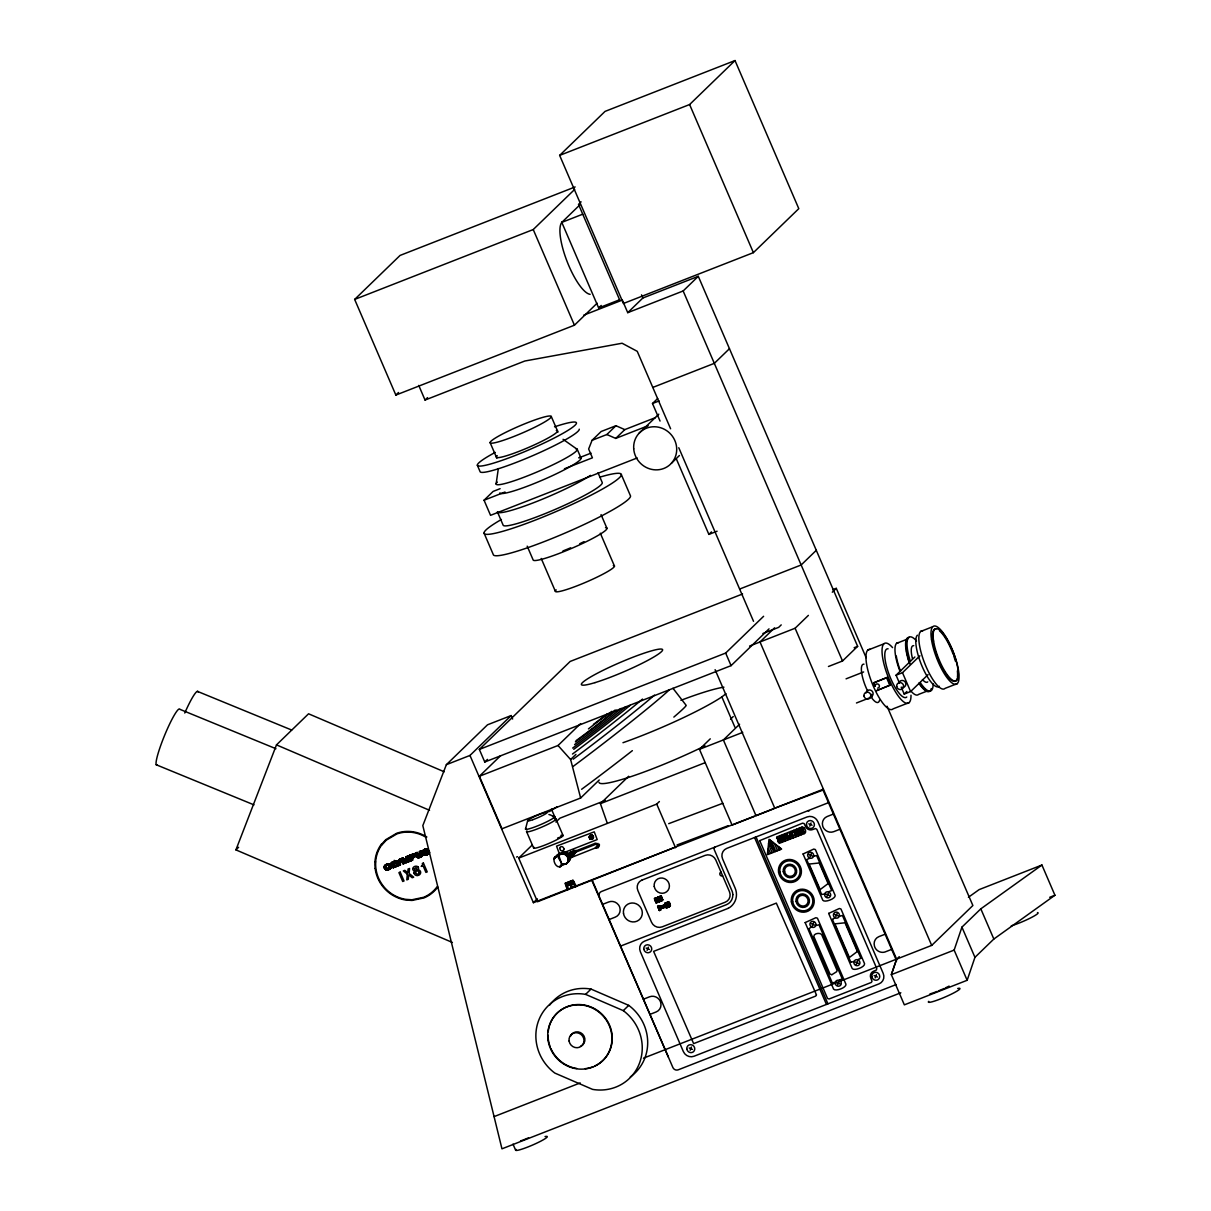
<?xml version="1.0" encoding="UTF-8"?>
<svg xmlns="http://www.w3.org/2000/svg" width="1211" height="1211" viewBox="0 0 1211 1211"><rect width="100%" height="100%" fill="white"/><g stroke="black" fill="none" stroke-linecap="round" stroke-linejoin="round"><path stroke-width="1.5" d="M405.715 858.766L405.715 856.919L407.804 856.101L409.984 861.172L408.289 861.823L407.093 859.22L407.078 862.293L406.003 862.716L403.687 860.567L404.807 863.186L403.127 863.852L400.917 858.796C404.641 855.511 406.094 865.653 406.593 856.586M658.633 896.836L656.922 901.211L657.467 902.467L656.226 902.937L654.318 898.532L655.575 898.078L656.105 899.319L657.346 898.834L657.361 897.351L661.115 896.17L662.811 900.03L659.314 901.741L661.221 896.261M568.337 860.082L567.353 856.525L564.553 854.194L561.934 853.952L557.438 855.693L559.058 856.313L562.237 865.275L566.809 863.428L570.154 857.978L595.388 847.957L599.339 844.476M570.154 858.145L569.14 861.112L565.552 864.215M773.647 850.682L773.905 849.834L772.89 852.529M779.945 838.527L780.051 839.359A1.756 1.68 45.9 0 0 780.444 839.95L780.701 840.116A1.605 1.529 45.9 0 0 781.11 840.283L783.169 838.92L785.333 833.607M419.536 857.585L420.656 855.329L419.142 851.666L421.156 850.879L422.73 854.724A1.801 1.711 45.9 0 1 422.215 856.207L417.613 857.555L415.191 853.21L417.205 852.438L419.793 856.283L419.309 857.63M591.831 839.314C590.347 839.753 588.289 837.497 589.651 835.832C595.903 831.155 590.241 845.883 592.83 835.666M593.526 837.376L593.027 838.663M776.554 837.997L777.356 836.725L802.106 827.052C804.664 826.719 806.95 831.821 804.831 833.38L779.839 843.128L778.295 842.281L776.962 836.983M391.531 866.773L389.094 863.806L384.659 865.547A2.74 2.619 45.9 0 0 384.099 867.121L386.551 869.952L390.986 868.211A2.755 2.619 45.9 0 0 391.531 866.773L390.911 868.302M558.074 855.617C556.091 856.616 566.082 866.213 559.331 866.819C555.334 867.364 551.928 858.72 555.334 856.904M788.104 832.517L784.652 841.267M398.313 860.627L400.447 858.977L400.478 864.881L398.495 865.653C387.883 854.3 399.887 865.941 398.676 859.674M767.804 850.546L769.046 839.253L781.625 849.093L767.35 854.694L767.804 850.546L771.513 841.176M387.414 865.169A1.559 1.499 45.9 0 0 386.778 865.411L386.233 866.38A2.361 2.255 45.9 0 0 386.264 866.834L385.234 869.392M675.783 846.989L537.517 901.756L518.702 858.099L531.992 845.233M496.116 484.022L498.326 468.566M815.911 925.234L815.957 924.871A3.118 2.967 45.9 0 0 811.718 921.541A3.118 2.967 45.9 0 0 811.143 926.748L811.839 927.172A3.118 2.967 45.9 0 0 815.775 925.628L818.969 924.78L842.281 978.897L839.48 979.987L840.071 980.834A3.118 2.967 45.9 0 1 839.723 985.936A3.118 2.967 45.9 0 1 835.227 983.241A3.118 2.967 45.9 0 1 839.374 980.426L839.768 980.622M839.39 915.97L839.45 915.607A3.118 2.967 45.9 0 0 835.196 912.292A3.118 2.967 45.9 0 0 834.621 917.499L835.318 917.908A3.118 2.967 45.9 0 0 839.253 916.379L842.447 915.501L860.915 958.37L858.115 959.46L858.705 960.308A3.118 2.967 45.9 0 1 858.357 965.409A3.118 2.967 45.9 0 1 853.861 962.73A3.118 2.967 45.9 0 1 857.993 959.899L858.387 960.096M420.626 855.541L421.852 852.514M525.498 829.111L527.648 820.74M772.134 847.791L770.529 842.947L771.816 843.446L773.133 849.199L771.907 847.367L772.467 845.369M854.073 961.443L851.015 962.245M666.807 907.675L670.394 905.677C668.744 893.582 663.325 919.331 668.805 902.134M798.549 835.832L799.184 833.94A2.089 1.983 45.9 0 1 798.579 834.349A2.165 2.059 45.9 0 1 797.928 834.455A1.953 1.862 45.9 0 1 796.883 834.137A2.013 1.922 45.9 0 1 796.46 833.804A2.589 2.467 45.9 0 1 796.005 833.107A2.044 1.938 45.9 0 1 795.839 832.351M774.616 627.813L760.008 641.966L896.609 959.127L891.341 974.658L904.345 1004.858L967.15 980.289L974.946 957.341L993.837 939.04L1054.932 895.247L1041.929 865.032L979.124 889.616L968.406 897.29M967.15 980.289L954.147 950.09L961.928 927.142L980.819 908.84L1041.929 865.032M388.262 869.831L390.426 864.382M899.289 956.675L896.64 959.248L891.341 974.658L954.147 950.09M386.93 865.32L387.429 863.912M386.476 865.714L387.172 863.973M419.884 857.494L420.489 855.844M779.233 843.083L782.548 834.697M389.125 866.168A2.392 2.286 45.9 0 0 388.776 865.638L389.427 863.882M411.74 854.572L410.06 858.811M386.218 869.876L386.733 867.939L385.946 869.786M424.213 853.891L424.35 855.117L424.91 853.619M781.867 842.356L782.578 840.479A2.089 1.983 45.9 0 1 781.731 840.903A2.044 1.938 45.9 0 1 781.08 840.888A2.134 2.028 45.9 0 1 780.232 840.525A1.907 1.816 45.9 0 1 779.884 840.207A2.694 2.573 45.9 0 1 779.49 839.571A1.953 1.862 45.9 0 1 779.324 838.905A1.983 1.877 45.9 0 1 780.126 837.164A1.832 1.741 45.9 0 1 780.732 836.922A1.953 1.862 45.9 0 1 781.67 837.013M425.924 850.273L426.196 848.881L425.697 850.213L428.27 849.638L427.604 849.032L427.195 850.061M427.528 849.925L427.816 849.153M387.187 865.214L387.702 863.852M593.435 836.665L592.209 839.208L592.981 835.832L591.331 839.344L592.724 835.56M410.514 859.871L411.195 856.056L413.087 854.043M412.663 856.661L411.044 860.749L408.743 855.738L412.89 854.118M414.495 857.206C417.22 854.996 412.981 852.272 412.512 855.541M387.656 869.937C389.397 868.257 385.9 867.682 386.476 869.937M418.824 857.691L419.188 856.268M425.258 849.078C419.384 852.483 423.971 853.604 426.196 848.881M425.394 850.243L425.894 848.926M773.012 842.356L768.258 854.33M385.461 869.559L386.354 867.227M388.973 865.91L389.76 863.988M799.23 828.173L795.763 836.922M452.399 942.461L235.918 849.88L276.486 744.886L308.563 713.794L444.24 771.785M388.776 865.638L388.913 863.806M387.036 869.967L387.581 868.575M512.631 719.016L511.148 715.565L487.518 724.799L446.359 764.686L422.821 825.614L501.959 1148.83L900.833 992.778M589.651 838.39L591.392 835.03L589.939 838.708M590.317 838.996L591.952 835.136M590.847 839.238L592.361 835.318L591.013 839.299M770.574 853.422L774.495 843.522M404.262 861.006L404.762 859.689M421.67 856.646L422.609 854.255M423.729 852.938L427.422 850.924L426.817 852.468M423.759 854.875C424.244 851.59 424.819 857.161 428.164 854.194A11.504 10.96 45.9 0 0 428.543 853.967L429.451 851.696M426.196 854.996L426.65 853.604M658.663 908.628L658.829 905.631L657.588 906.116L659.495 910.551L660.706 909.991M401.295 859.674L401.764 858.463M425.545 855.117L426.166 853.725M427.771 854.406C430.844 849.093 427.044 851.061 427.301 853.21M773.587 850.637L775.994 844.673M389.14 866.183L390.063 864.139M389.654 869.301L391.229 865.35M396.254 866.531L396.875 864.957M404.05 860.809L404.565 859.492M407.532 860.098L408.47 857.676M408.122 861.505L409.076 859.083M409.318 861.43L409.681 860.491M413.435 857.63L414.737 854.285M415.494 853.922L415.873 852.953M416.1 855.329L417.22 852.468M425.228 852.771L426.181 851.121L425.061 852.801M426.499 850.334L427.544 849.002M425.576 852.68L427.12 850.97M772.527 848.548L773.072 847.185M388.549 865.426L389.185 863.837M395.558 862.444L396.254 860.658M394.196 867.348L394.816 865.759M394.877 867.076L395.497 865.502M395.558 866.804L396.179 865.229M395.906 866.667L396.527 865.093M397.147 863.549L397.813 861.869M397.375 863.715L398.025 862.05M396.587 866.395L397.208 864.821M398.661 865.593L399.872 862.52M401.901 861.082L403.081 858.069M401.749 860.718L402.809 858.069M402.052 861.43L403.308 858.266M402.96 863.534L403.914 861.127M403.475 863.715L404.217 861.823M404.459 861.218L404.974 859.901M403.823 863.579L404.368 862.171M406.23 862.641L407.063 860.506M407.229 859.386L408.168 856.979M407.819 860.794L408.773 858.387M408.985 861.551L409.53 860.143M411.498 855.935L412.088 854.436M413.087 857.766L414.525 854.149M416.221 852.816L414.132 857.358L412.088 858.145L412.906 860.022L410.923 860.794M415.797 854.618L416.554 852.68M416.251 855.677L417.371 852.832M416.554 856.374L417.674 853.528M416.887 856.994L417.977 854.239M417.084 857.221L418.128 854.588M417.311 857.388L418.279 854.936M417.613 857.555L418.431 855.299M419.672 852.892L420.338 851.197M417.795 857.63L418.582 855.647M419.823 853.255L420.686 851.061M419.975 853.604L421.034 850.939M420.278 854.3L421.398 851.454M420.429 854.648L421.549 851.802M423.456 852.877L424.925 849.183M425.076 850.349L425.621 848.987M589.363 837.815L590.332 835.257M591.573 835.045L590.226 838.935M654.757 899.531L655.302 898.153M655.121 900.394L655.817 898.638M655.484 901.241L656.271 899.243M655.741 901.817L656.831 899.031M661.221 900.999L662.235 898.441M660.812 908.553L661.842 905.934M661.373 908.341L662.402 905.722M647.113 950.363L648.385 947.138M668.169 907.16L669.547 903.678M668.729 906.933L669.789 904.239M669.002 906.827L669.91 904.526M669.562 906.615L670.152 905.086M770.151 844.082L771.18 842.886L770.514 844.763L771.104 842.856M690.149 1050.27L691.42 1047.046M771.498 846.61L772.209 844.612M772.436 845.263L771.725 847.034L772.361 845.051M771.952 847.458L772.603 845.793L772.315 848.124L772.754 846.217M772.618 848.714L773.148 847.397M777.523 850.712L778.976 847.019M787.422 840.192L790.889 831.427M804.104 833.668L805.194 830.867M875.144 977.898L876.416 974.673M384.099 867.121L384.78 865.411M384.159 867.712L385.28 864.942M384.614 868.756L386.415 864.245M384.81 868.998L386.748 864.109M388.035 863.821L387.505 865.138L388.337 865.29M386.763 869.967L387.338 868.484M389.276 866.531L390.199 864.215M388.58 869.755L390.638 864.563M389.276 869.498L391.062 865.063M391.622 864.291L392.485 862.096M391.774 864.639L392.833 861.96M392.379 866.047L393.545 863.11M392.985 867.454L394.15 864.518M393.121 867.757L390.941 862.701L393.015 861.884L394.71 865.804L397.344 864.775L397.829 865.91L393.121 867.757L394.302 864.866M395.331 862.277L395.921 860.749M394.529 867.212L395.164 865.623M397.147 861.354L396.466 863.08L396.708 861.006M395.225 866.94L395.846 865.365M396.92 863.382L397.586 861.702M398.192 861.642L399.024 859.538M397.602 863.867L399.373 859.401M397.965 864.427L400.054 859.144M398.101 864.76L400.402 859.008M398.419 865.471L400.084 861.248M399.342 865.32L399.978 863.715M401.446 860.022L402.113 858.327M401.598 860.37L402.461 858.19M402.203 861.778L403.505 858.478M402.355 862.126L403.717 858.69M402.657 862.837L404.141 859.083M402.809 863.186L404.353 859.295M404.156 863.443L404.519 862.535M404.883 861.627L405.397 860.31M405.307 862.035L407.623 856.177M405.503 862.247L407.865 856.268M405.715 862.459L408.016 856.631M407.365 859.734L408.319 857.327M406.563 862.504L407.078 861.218M409 856.344L409.333 855.511M407.668 860.446L408.622 858.024M409.303 857.055L410.029 855.238M407.971 861.142L408.924 858.735M409.454 857.403L410.362 855.102M409.606 857.751L410.711 854.966M408.289 861.823L409.227 859.432M408.637 861.687L409.379 859.78M409.908 858.463L411.407 854.694M410.362 859.507L411.468 856.707M412.179 855.662L412.784 854.164M411.725 860.476L412.376 858.826M412.073 860.34L412.527 859.174M412.754 857.888L414.283 854.043M413.784 857.494L414.979 854.497M415.948 854.966L416.902 852.544M416.402 856.026L417.523 853.18M419.521 852.544L420.005 851.333M420.126 853.952L421.246 851.106M420.611 855.102L421.7 852.15M420.217 857.388L422.003 852.862M420.55 857.267L422.155 853.21M420.913 857.1L422.306 853.558M422.775 852.393L423.865 849.668M421.277 856.904L422.457 853.922M424.304 852.922L424.955 851.303L423.986 852.953M424.622 852.877L425.561 851.212M426.847 850.198L427.347 848.926M425.212 855.163L426.015 853.725M427.089 854.709L428.588 850.939M428.164 854.194L429.027 851.182M655.499 417.598L624.8 429.617L615.945 425.727L601.156 431.51L592.073 440.304L588.637 449.009L592.421 457.819L564.462 468.763M567.414 890.055L565.083 883.334L573.106 880.185L576.421 886.528M589.242 837.195L589.742 835.711M589.288 837.603L590.196 835.333M589.802 838.572L590.938 835.06M590.786 839.223L592.209 835.242M592.86 835.696L591.634 839.329L593.163 836.059M654.636 899.258L655.03 898.259M655.605 901.529L656.559 899.137M657.119 898.305L657.528 897.275M657.24 898.592L657.8 897.169M656.105 902.664L658.088 897.063M657.195 901.105L658.92 896.73M657.467 900.999L659.193 896.624M657.74 900.893L659.465 896.518M658.224 900.863L659.753 896.412M658.345 901.151L660.298 896.185M659.193 901.786L660.828 896.079M658.814 901.726L661.024 896.14M659.541 901.665L661.494 896.73M659.828 901.544L661.615 897.018M658.057 907.206L658.375 905.813M660.101 901.438L661.751 897.306M660.661 901.226L661.872 897.593M658.3 907.766L658.996 906.025M660.934 901.12L662.114 898.153M661.494 900.893L662.356 898.713M662.054 900.681L662.599 899.289M662.326 900.575L662.72 899.576M659.162 909.764L660.464 906.479M659.284 910.036L660.737 906.373M659.405 910.324L661.009 906.267M660.525 908.659L661.569 906.04M660.116 910.309L660.464 909.431M661.085 908.447L662.129 905.828M661.645 908.235L662.674 905.601M661.917 908.129L662.962 905.495M662.19 908.008L663.234 905.389M662.478 907.902L663.507 905.283M663.855 907.357L665.596 902.997M664.415 907.145L666.141 902.77M664.688 907.039L665.868 902.876M664.975 906.933L666.701 902.558M665.535 906.706L666.989 902.452M665.899 906.948L667.821 902.119M668.351 901.968L666.171 907.463L668.472 901.968M667.064 907.584L669.062 902.543M667.337 907.478L669.183 902.816M667.609 907.372L669.305 903.103M667.897 907.266L669.426 903.391M668.442 907.039L669.668 903.966M669.274 906.721L670.031 904.814M669.834 906.509L670.273 905.374M770.605 844.93L771.316 842.932M771.437 843.007L770.741 845.172M772.27 848.048L772.86 846.55M772.663 848.805L773.178 847.503L772.709 848.881M773.057 849.183L773.254 847.715L773.133 849.199L773.511 848.472M777.734 840.949L779.778 835.787M775.207 851.621L777.477 845.853M790.208 839.102L793.674 830.352M792.978 838.012L796.444 829.263M801.319 834.742L803.983 828.036M812.309 926.006L813.58 922.782M827.037 896.412L828.309 893.188M835.787 916.742L837.058 913.533M856.268 964.289L857.539 961.08M384.281 868.136L385.658 864.669M384.432 868.469L386.052 864.427M385.704 869.68L386.703 867.893M388.913 869.634L390.85 864.79M391.471 863.943L391.804 862.368M390.018 869.074L391.365 865.653M391.925 864.987L393.091 862.05M392.076 865.35L393.242 862.399M392.228 865.698L393.393 862.762M392.531 866.395L393.696 863.458M392.682 866.743L393.847 863.806M392.833 867.106L393.999 864.154M395.089 862.126L395.588 860.885M393.847 867.47L394.604 865.562M395.785 862.595L396.481 860.839M396.224 862.913L396.92 861.188M397.813 864.064L399.706 859.265M396.936 866.274L397.435 865.002M398.252 865.123L400.311 859.961M399.009 865.456L399.827 863.367M402.506 862.474L403.944 858.887M403.127 863.852L404.065 861.475M405.715 859.492L406.245 856.722M404.671 861.415L405.201 860.113M405.715 860.234L407.274 856.313M405.927 862.656L407.063 859.795M409.151 856.707L409.681 855.375M409.757 858.099L411.059 854.83M410.211 859.159L411.331 856.359M411.831 855.799L412.436 854.3M410.665 860.219L411.982 856.934M410.817 860.567L412.315 856.798M411.377 860.612L412.224 858.478M412.406 858.024L412.906 855.466M418.067 857.691L418.749 855.965M425.939 852.589L426.499 851.061M426.756 854.83L428.482 850.909M654.879 899.818L655.575 898.078M655.363 900.954L656.059 899.213M655.847 902.089L657.119 898.91M658.633 901.605L660.585 896.095M658.784 908.916L659.632 906.797M659.026 909.476L659.904 906.691M659.556 910.521L661.297 906.146M659.828 910.415L660.343 909.143M662.75 907.796L663.795 905.177M663.022 907.69L664.339 904.95M663.583 907.478L664.627 904.844M664.794 904.405L665.323 903.103M666.671 907.69L668.76 902.104M768.546 843.719L770.014 840.01M770.968 845.596L771.77 843.356M770.998 845.687L771.922 843.764M771.195 846.02L771.997 843.991M772.285 844.824L771.679 846.943L772.33 844.945M771.816 847.2L772.497 845.475M779.823 849.804L780.474 848.184M809.781 826.144L811.067 822.92M810.008 856.888L811.294 853.679M837.634 984.8L838.905 981.591M387.338 869.967L387.868 868.635M394.862 861.96L395.24 861.021M393.499 867.606L394.453 865.214M396.693 863.231L397.359 861.536M416.69 856.707L417.825 853.891M422.594 852.12L423.472 849.91M422.987 852.62L424.244 849.456M422.094 856.313L422.73 854.724M426.166 850.455L426.817 848.85M428.951 853.664L429.587 852.211A1.695 1.605 45.9 0 1 429.178 853.437M655 900.106L655.696 898.365M655.242 900.666L655.938 898.925M656.771 902.74L657.164 901.756M658.178 907.478L658.875 905.737M658.421 908.053L659.117 906.297M658.542 908.341L659.238 906.6M659.374 906.903L664.945 904.723L665.021 903.224L668.109 902.013M771.044 845.762L771.891 843.658M771.907 847.367L772.573 845.687M399.691 865.199L400.13 864.079M418.355 857.706L418.976 856.162M418.93 857.676L419.49 856.313M656.483 902.861L657.043 901.484M387.929 869.907L388.489 868.529M413.329 855.799L414.026 853.982M427.332 852.62L428.028 850.879M388.065 865.184L388.625 863.791M397.284 866.137L397.586 865.365M426.181 852.544L426.802 851.015M426.408 854.936L427.029 853.422A2.119 2.028 45.9 0 1 426.348 853.694L425.757 855.087M590.468 839.087L592.058 835.166M656.226 902.937L656.922 901.211L658.466 901.423M390.426 868.756L391.501 866.137M423.199 852.756L424.607 849.305M385.022 869.226L386.248 866.228M427.422 854.572L428.861 851.076M415.464 855.511L414.995 856.858A1.726 1.635 45.9 0 0 415.464 855.511L415.328 855.027M424.047 855.027L424.561 853.755M425.243 853.483L424.455 855.133M405.079 861.838L405.624 860.521M413.087 855.541L413.753 853.952M593.511 836.968L592.527 839.072M802 827.083L799.684 832.623A2.483 2.361 45.9 0 0 799.532 831.775A2.589 2.467 45.9 0 0 799.078 831.064A2.694 2.573 45.9 0 0 798.443 830.579L798.306 830.564A2.089 1.983 45.9 0 0 797.746 830.428M387.762 865.123L388.337 863.791M770.09 843.795L770.423 843.007M569.564 860.461L565.688 864.154M599.445 845.263C595.524 853.573 599.929 839.889 593.647 843.946L568.413 853.816C565.613 849.728 556.031 854.118 557.242 856.222M563.282 850.364L563.372 850.273A2.013 1.922 45.9 0 1 561.889 850.909A2.089 1.983 45.9 0 1 560.678 850.334M381.541 844.324L385.825 839.647L396.633 833.289A35.331 33.636 45.9 0 1 426.832 836.998M382.086 844.748L386.279 840.162L396.875 833.925A34.65 33 45.9 0 1 426.317 837.452M559.225 853.937L554.078 858.781M597.129 303.204L574.438 325.199L395.861 395.074L354.656 299.42L400.069 255.43L575.149 186.933M559.649 155.386L605.046 111.397L735.016 60.55L798.791 208.655L753.393 252.645L623.423 303.492L559.649 155.386L689.604 104.54L735.016 60.55M354.656 299.42L533.234 229.545L574.635 189.446M581.098 201.843L578.51 204.356L619.699 300.01M619.593 299.768L598.658 307.957L561.798 222.385L579.963 204.78M395.861 395.074L398.525 392.485M418.749 385.416L425.046 400.054L427.574 397.617M598.658 307.957L601.246 305.444M583.641 315.208L622.318 300.071L627.737 312.665L642.874 297.997L698.293 276.32L857.645 646.341L842.508 660.994L828.445 666.504M627.737 312.665L683.155 290.973L698.293 276.32M637.198 457.955L490.546 515.326L484.052 500.219L493.134 491.424L500.113 488.684M592.073 440.304L606.862 434.522L615.945 425.727M606.862 434.522L615.718 438.412L624.8 429.617M660.056 421.065L652.502 403.52L657.694 398.495M638.908 433.417L658.784 414.177M729.461 348.692L714.323 363.345L652.805 387.429M235.918 849.88L238.597 847.276M671.469 463.207L679.416 455.518M446.359 764.686L469.974 755.437L511.148 715.565M769.03 628.872L731.081 665.641L484.763 762.007L479.344 749.427L570.169 661.448L742.585 593.98M676.283 458.742L708.874 534.414L711.478 531.901M484.763 762.007L487.488 759.388M599.233 779.99L580.644 798.004L501.99 828.778L479.374 776.266L500.627 755.679M479.374 776.266L558.029 745.492L580.599 723.618M580.644 798.004L570.623 759.539L575.936 754.392M816.29 550.324L801.167 564.977L739.633 589.061M479.344 749.427L725.661 653.062L763.611 616.293M555.894 822.072L559.876 818.212L605.303 800.441M781.216 624.891L778.688 627.343L762.885 633.52M607.211 822.98L600.414 803.65L628.66 776.266M554.275 857.948L557.635 854.648M554.063 858.417L558.665 854.103M554.154 859.008L556.56 856.344L555.213 856.994M556.697 856.313L559.391 853.816L556.545 846.126L594.253 831.851L597.205 839.571L565.174 852.135M558.528 855.738L557.923 856.328L558.786 855.92M561.208 854.149L563.312 852.302M561.632 854.012L563.751 852.181M562.237 853.891L564.205 852.12M749.594 646.053L795.112 628.237L808.388 615.37M832.29 592.209L836.286 588.349L866.137 657.679M562.54 853.876L564.508 852.105M563.009 853.861L564.977 852.12M563.372 853.891L565.295 852.15M563.63 853.937L565.598 852.211M563.932 853.997L565.9 852.287M564.25 854.088L566.067 852.332M564.402 854.133L566.37 852.438M564.704 854.255L566.672 852.559M564.992 854.391L566.809 852.635M565.143 854.466L567.111 852.786M565.431 854.633L567.792 853.255M566.112 855.117L567.929 853.361M566.37 855.344L568.186 853.588M566.491 855.466L568.307 853.71M566.733 855.708L570.835 851.469M566.839 855.844L570.775 852.029M566.945 855.98L570.881 852.166M567.157 856.253L570.986 852.302M567.263 856.389L571.198 852.574M567.444 856.677L573.908 850.167M567.535 856.828L574.09 850.47L567.687 857.131M567.838 857.433L574.317 850.924M567.898 857.6L574.453 851.242M568.02 857.918C579.524 843.885 578.328 852.832 568.337 859.749M568.08 858.084L575.952 850.455L568.201 858.569M559.482 866.804L563.221 864.048M559.694 866.758L562.419 864.124M568.231 858.735L576.073 850.955M560.087 866.667L563.13 864.109M568.292 859.083L576.133 851.288M560.648 866.486L563.932 863.625M568.322 859.416L576.179 851.621M568.307 860.4L570.139 858.478M568.231 860.885L570.093 858.811M568.11 861.354L570.018 859.28M567.883 861.944L569.881 859.749M566.46 863.715L569.14 861.112M469.974 755.437L533.4 902.695L537.381 898.834M599.021 844.445L595.388 847.957L596.584 847.851M595.661 848.003L599.43 844.476M596.115 847.972L599.006 845.505M754.317 816.411L732.095 825.1L699.458 749.306L710.267 738.831M730.536 719.183L733.245 716.564M659.389 801.531L656.725 804.089L675.541 847.761M739.588 724.239L723.376 739.951L756.027 815.745L773.617 808.857M874.766 686.092L873.918 682.641L887.118 677.464L890.373 685.017L876.719 690.618L890.373 685.017M873.464 683.065L887.118 677.464M899.031 682.05L896.079 675.193L914.865 656.983M896.079 675.193L902.483 672.68L919.936 655.772M585.579 994.367L623.287 1010.64A45.337 43.172 45.9 0 1 639.332 1063.561A45.337 43.172 45.9 0 1 592.588 1089.385L554.835 1073.082A45.337 43.172 45.9 0 1 538.789 1020.131A45.337 43.172 45.9 0 1 585.579 994.367L591.029 989.084L628.736 1005.372A45.337 43.172 45.9 0 1 630.295 1076.942M901.241 687.197L904.208 694.07L906.888 691.466M904.208 694.07L910.611 691.557L928.065 674.648M623.287 1010.64L628.736 1005.372M643.48 1058.157L931.698 945.397L972.872 905.51L887.027 706.21M780.338 837.785L781.398 837.543M622.969 742.706A79.184 8.961 -23.3 0 0 721.862 696.915L725.995 693.736M831.942 974.658L836.68 971.691L837.073 970.389L821.633 934.514C819.862 932.303 813.504 933.439 813.822 936.527L829.959 973.977L831.745 974.749M715.262 846.989L715.08 847.064A2.089 1.983 45.9 0 0 714.233 849.607L731.928 890.706A11.035 10.505 45.9 0 1 732.837 894.702M665.021 903.224L664.672 904.087M561.798 222.385L582.733 214.18M425.046 400.054L524.832 361.014L622.091 343.243L637.243 351.326L670.606 428.785M652.502 403.52L659.072 400.947M615.718 438.412L648.127 425.727M578.782 457.909L591.013 453.126M484.052 500.219L505.017 492.014M708.874 534.414L717.094 531.205M832.774 589.727L836.286 588.349M854.133 647.718L857.645 646.341M867.818 650.125L883.879 643.843M920.632 631.476L932.758 626.723M896.579 643.344L907.629 639.014M846.065 678.841L863.64 671.954M411.634 857.07L413.042 856.51M699.458 749.306L742.721 732.367M856.465 702.985L872.283 696.794M600.414 803.65L705.286 762.612M928.05 690.709L918.574 694.418A27.989 7.947 68.6 0 1 911.005 691.148M557.56 838.103L562.631 836.211M957.265 683.61L945.125 688.348A31.168 8.84 68.6 0 1 924.493 662.765A31.168 8.84 68.6 0 1 922.812 630.734M909.158 702.577L893.097 708.859A32.182 9.128 68.6 0 1 871.799 682.444A32.182 9.128 68.6 0 1 870.073 649.353M516.537 857.055L517.581 856.646M518.702 858.099L657.24 803.892M576.194 851.969L598.067 843.416M565.825 885.044L573.847 881.896M566.173 885.846L574.196 882.698M567.293 885.998L573.499 883.561M533.4 902.695L823.389 789.178M828.475 802.681L601.413 891.523A4.148 3.951 45.9 0 0 599.339 896.776M602.609 904.36L608.8 901.938A8.31 7.917 45.9 0 1 618.412 904.784A8.356 7.962 45.9 0 1 619.85 907.629A8.31 7.917 45.9 0 1 615.324 917.105L609.148 919.543M833.38 814.08L827.204 816.502A8.31 7.902 45.9 0 0 822.693 825.978A8.356 7.962 45.9 0 0 824.131 828.824A8.31 7.902 45.9 0 0 833.728 831.669L839.919 829.247M620.577 946.094L726.388 904.693A11.05 10.521 45.9 0 0 732.822 894.747M832.547 919.376L834.939 917.711M643.45 999.196L649.641 996.774A8.31 7.917 45.9 0 1 659.253 999.62A8.356 7.947 45.9 0 1 660.691 1002.481A8.31 7.917 45.9 0 1 656.165 1011.942L649.989 1014.379M885.12 934.211L878.929 936.618A8.265 7.872 45.9 0 0 874.478 946.154A8.341 7.947 45.9 0 0 875.856 948.94A8.265 7.872 45.9 0 0 878.187 951.059A8.341 7.947 45.9 0 0 882.456 952.346A8.265 7.872 45.9 0 0 885.468 951.801L891.659 949.379M1049.71 897.29L1054.932 895.247M494.073 1116.618L580.205 1082.922M896.291 984.513L678.205 1069.828A4.148 3.951 45.9 0 1 672.862 1067.481L592.27 880.336M668.714 823.662L722.816 803.271M677.025 844.975L728.311 825.645M562.116 864.412L561.314 864.487M781.549 837.573L782.578 837.603A2.089 1.983 45.9 0 0 781.7 836.983M197.423 691.36L291.684 730.036M275.957 748.731L179.939 709.343A30.336 3.86 -67.7 0 0 164.348 735.985A30.336 3.86 -67.7 0 0 157.203 765.034M156.234 764.762L253.977 804.861M276.486 744.886L429.542 810.295M809.009 854.572L812.293 855.995M836.634 982.484L839.904 983.907M808.781 823.813L812.066 825.251M826.023 894.081L829.308 895.519M834.788 914.411L838.057 915.849M811.309 923.675L814.579 925.113M855.269 961.973L858.538 963.396M874.13 975.566L877.415 977.005M646.114 948.031L649.399 949.469M668.396 1057.112L591.891 880.488M689.15 1047.939L692.42 1049.377M808.07 810.674L808.963 811.067M829.157 892.235L828.778 892.023A3.118 2.967 45.9 0 0 824.63 894.853A3.118 2.967 45.9 0 0 829.126 897.548A3.118 2.967 45.9 0 0 829.459 892.446L828.899 891.629L831.7 890.539L816.668 855.632L813.61 856.116M809.16 857.872L809.553 858.069A3.118 2.967 45.9 0 0 813.686 855.238A3.118 2.967 45.9 0 0 809.19 852.559A3.118 2.967 45.9 0 0 808.857 857.66L809.417 858.463L806.632 859.553L821.663 894.46L824.706 893.975M797.11 833.592L799.003 833.047A1.877 1.786 45.9 0 0 799.109 832.532A1.877 1.786 45.9 0 0 798.972 831.987M563.07 439.305L577.269 449.387L581.068 458.197M784.516 835.408L787.498 838.678L784.713 838.451L784.213 839.965L783.926 835.635M558.029 745.492L570.623 759.539M672.968 688.287L686.198 705.407A87.086 3.118 -37.7 0 1 673.846 717.094M689.604 104.54L753.393 252.645M902.483 672.68L910.611 691.557M886.664 677.903L889.918 685.456M980.819 908.84L993.837 939.04M873.918 682.641L875.22 685.653M961.928 927.142L974.946 957.341M683.155 290.973L842.508 660.994M795.112 628.237L931.698 945.397M641.512 294.848L642.874 297.997M678.781 447.737L753.53 621.319M896.594 960.838L823.041 790.056L773.89 808.539M725.661 653.062L731.081 665.641M832.426 919.437L850.879 962.306M533.234 229.545L574.438 325.199M787.029 834.424C790.995 843.583 788.876 828.945 790.42 835.757A1.665 1.589 45.9 0 1 788.558 837.906L788.285 837.785A1.665 1.589 45.9 0 1 787.453 836.922L786.469 834.636M715.095 669.668L774.783 808.252M721.862 696.915L734.895 727.19M621.304 474.53L630.522 495.935A74.643 8.447 -23.3 0 1 563.327 533.809A74.643 8.447 -23.3 0 1 493.271 554.532L484.067 533.128M811.446 926.975L808.933 928.701L832.245 982.817L835.302 982.363M756.042 836.937L827.93 1003.858M598.022 472.744L602.291 482.659A53.95 6.116 -23.3 0 1 553.715 510.043A53.95 6.116 -23.3 0 1 503.08 525.014L497.388 511.799A53.95 6.116 -23.3 0 0 535.156 502.096A53.95 6.116 -23.3 0 0 590.468 475.378M754.559 837.528L826.447 1004.434M601.05 514.614L606.953 528.344M551.293 416.523A33.272 3.769 -23.3 0 1 505.971 439.426A33.272 3.769 -23.3 0 1 504.866 432.796A33.272 3.769 -23.3 0 1 551.293 416.523L557.999 432.1M600.323 533.218L614.461 566.067M541.226 558.453L555.365 591.301M490.122 442.636L496.828 458.212M527.194 546.146L533.112 559.876A40.16 4.541 -23.3 0 0 575.619 546.63A40.16 4.541 -23.3 0 0 605.5 527.693M477.331 465.236L480.04 471.518A53.95 6.116 -23.3 0 0 530.675 456.547A53.95 6.116 -23.3 0 0 579.252 429.163M666.02 907.251L660.192 908.795L660.737 910.067M555.97 819.075L563.024 835.439M551.429 809.115L556.651 821.24M572.546 880.412L573.287 882.123M573.287 883.061L575.028 887.088M571.759 880.715L572.485 882.425M570.971 881.033L571.713 882.743M570.184 881.336L570.926 883.046M569.397 881.638L570.124 883.349M568.413 882.032L569.14 883.742M567.429 882.41L568.156 884.121M566.445 882.804L567.172 884.514M567.066 885.483L568.807 889.51M565.461 883.182L566.188 884.893M526.573 831.624L533.627 847.988M513.01 1144.123L515.614 1150.162M414.253 873.706L414.283 873.782A2.725 2.589 45.9 0 0 414.722 874.509A2.906 2.77 45.9 0 0 415.479 875.129A3.739 3.557 45.9 0 0 416.417 875.492A3.164 3.012 45.9 0 0 417.477 875.553M422.457 851.636L422.548 851.015A2.301 2.195 45.9 0 1 423.048 850.243M563.811 848.972L563.796 848.85A2.134 2.028 45.9 0 0 563.599 848.048A2.119 2.028 45.9 0 0 563.16 847.367A1.968 1.877 45.9 0 0 560.95 846.731A1.968 1.862 45.9 0 0 559.966 847.761M549.658 1005.1A45.337 43.172 45.9 0 1 591.029 989.084M548.189 1031.802A32.924 31.35 45.9 0 1 598.31 1011.094A32.924 31.35 45.9 0 1 594.752 1066.028M593.239 1066.679A32.924 31.35 45.9 0 1 585.201 1068.677M576.814 1068.496A32.924 31.35 45.9 0 1 550.808 1048.363M550.172 1046.788A32.924 31.35 45.9 0 1 548.023 1035.148M570.411 1036.313A7.69 7.327 45.9 0 1 582.582 1034.133A7.69 7.327 45.9 0 1 580.478 1046.334M184.768 713.037A30.336 3.86 -67.7 0 1 198.226 692.087M783.108 839.374A1.983 1.877 45.9 0 1 782.594 840.237M722.649 875.871A2.074 1.983 45.9 0 1 719.97 874.705A2.074 1.983 45.9 0 1 721.014 872.071M779.899 838.406A1.605 1.529 45.9 0 1 780.338 837.603M795.688 832.335A2.165 2.059 45.9 0 1 795.809 831.548M799.82 832.593A2.013 1.922 45.9 0 1 799.699 833.244A1.953 1.862 45.9 0 1 799.381 833.789M797.761 830.383A2.044 1.938 45.9 0 0 796.384 830.928A2.225 2.119 45.9 0 0 795.945 831.579M783.169 838.92A2.316 2.195 45.9 0 1 783.108 839.617M796.868 833.395A2.074 1.968 45.9 0 1 796.566 832.88A1.544 1.468 45.9 0 1 796.49 831.881L798.639 831.503A1.968 1.877 45.9 0 1 798.957 832.002M437.11 886.709A34.65 33 45.9 0 1 423.744 897.275L411.952 899.773L405.594 899.334A34.801 33.136 45.9 0 1 388.353 891.311A34.483 32.833 45.9 0 1 380.012 881.108A34.831 33.151 45.9 0 1 375.894 868.393A34.483 32.833 45.9 0 1 375.728 861.99M375.138 868.348A35.513 33.817 45.9 0 0 383.16 886.967A35.18 33.499 45.9 0 0 387.929 891.826A35.513 33.817 45.9 0 0 405.518 900L412.012 900.454L424.047 897.896A35.316 33.62 45.9 0 0 437.776 886.997M374.956 861.687A35.513 33.817 45.9 0 1 381.45 844.097M375.637 861.793A34.801 33.136 45.9 0 1 381.995 844.551M375.228 868.438A35.164 33.484 45.9 0 1 375.047 861.914M414.086 873.328A2.906 2.77 45.9 0 1 413.98 872.51M414.117 872.783A2.816 2.679 45.9 0 1 414.313 871.844A3.133 2.982 45.9 0 1 414.843 870.997A2.589 2.467 45.9 0 1 413.345 870.331A2.301 2.195 45.9 0 1 412.906 869.71A2.271 2.165 45.9 0 1 412.724 868.998A2.543 2.422 45.9 0 1 412.89 868.151A2.74 2.604 45.9 0 1 413.254 867.515A2.982 2.846 45.9 0 1 413.89 866.894A2.755 2.634 45.9 0 1 414.692 866.455L414.767 866.425A3.012 2.861 45.9 0 1 415.615 866.228A3.012 2.861 45.9 0 1 416.523 866.228A2.846 2.71 45.9 0 1 418.022 866.894M417.689 875.477A3.361 3.194 45.9 0 0 419.445 874.781A3.103 2.952 45.9 0 0 420.141 874.039A3.255 3.103 45.9 0 0 420.55 873.146A2.937 2.785 45.9 0 0 420.641 872.192A2.891 2.755 45.9 0 0 420.399 871.375A2.876 2.74 45.9 0 0 419.793 870.558A2.997 2.861 45.9 0 0 418.961 870.013A3.073 2.937 45.9 0 0 417.946 869.77A2.785 2.649 45.9 0 0 418.385 869.059A2.649 2.513 45.9 0 0 418.537 868.302A2.437 2.316 45.9 0 0 418.4 867.56A2.013 1.907 45.9 0 0 417.977 866.94M419.036 872.601A1.605 1.529 45.9 0 0 418.552 871.42A1.847 1.756 45.9 0 0 416.66 871.118A1.786 1.695 45.9 0 0 416.13 871.42A1.847 1.756 45.9 0 0 415.57 872.525M415.676 873.055A1.711 1.635 45.9 0 0 416.024 873.57A1.801 1.711 45.9 0 0 416.614 873.948A1.756 1.665 45.9 0 0 417.25 874.115A1.711 1.635 45.9 0 0 417.901 873.994L417.931 873.979A1.801 1.711 45.9 0 0 418.476 873.646A1.695 1.62 45.9 0 0 419.006 872.541M415.555 872.904A1.756 1.665 45.9 0 1 415.449 872.314M560.905 835.363A15.985 1.816 -23.3 0 1 550.551 842.72A15.985 1.816 -23.3 0 1 534.051 847.291M555.395 818.818A15.985 1.816 -23.3 0 1 541.589 827.189A15.985 1.816 -23.3 0 1 526.997 830.928M548.901 814.519A8.825 8.401 45.9 0 1 555.622 819.908M552.761 816.486A15.985 1.816 -23.3 0 1 542.407 823.843A15.985 1.816 -23.3 0 1 525.922 828.415M560.481 850.137A2.18 2.074 45.9 0 1 559.936 848.139M564.038 848.911A2.089 1.983 45.9 0 1 563.599 850.198M669.183 689.952A87.086 3.118 -37.7 0 1 573.075 766.457M654.47 695.129A80.986 2.906 -37.7 0 1 573.197 759.206M642.511 699.08A70.435 2.528 -37.7 0 1 572.485 754.044M621.001 708.465A49.787 1.786 -37.7 0 1 574.574 744.598M616.217 710.191A42.597 1.529 -37.7 0 1 575.392 741.889M593.466 724.39A42.597 1.529 -37.7 0 1 607.665 713.642M630.114 705.362A63.335 2.271 -37.7 0 1 573.772 749.306M632.369 750.653A87.086 3.118 -37.7 0 1 581.628 789.269M556.878 806.874A87.086 3.118 -37.7 0 1 548.295 811.506M625.512 706.952A56.478 2.028 -37.7 0 1 572.667 748.065M615.037 710.07A29.2 1.044 -37.7 0 1 576.164 740.572M588.44 728.901A29.2 1.044 -37.7 0 1 612.009 711.296M680.915 700.321A79.184 8.961 -23.3 0 1 723.936 687.182M704.999 745.825A79.184 8.961 -23.3 0 1 599.006 782.306M898.895 683.398A3.572 3.406 45.9 0 1 902.74 680.491A3.572 3.406 45.9 0 1 905.828 684.487A3.572 3.406 45.9 0 1 901.983 687.394M875.205 686.259A2.165 2.059 45.9 0 1 876.976 683.943A2.165 2.059 45.9 0 1 879.368 685.82A2.165 2.059 45.9 0 1 877.612 688.136M866.153 692.919A3.572 3.406 45.9 0 1 869.695 689.982A3.572 3.406 45.9 0 1 873.101 693.403A3.572 3.406 45.9 0 1 870.149 696.946M871.587 694.327A2.165 2.059 45.9 0 1 871.314 694.796M933.121 683.821A28.988 8.235 68.6 0 1 920.254 682.565M910.384 661.342A28.988 8.235 68.6 0 1 916.515 640.937M879.549 700.276A20.481 5.813 68.6 0 1 870.739 696.461M867.576 690.891A20.481 5.813 68.6 0 1 863.988 664.173M927.762 681.869A19.588 5.555 68.6 0 1 922.464 679.583M912.488 658.663A19.588 5.555 68.6 0 1 913.745 645.66M957.22 678.296A27.989 7.947 68.6 0 1 938.873 661.115A27.989 7.947 68.6 0 1 935.982 628.963M939.524 630.825A27.989 7.947 68.6 0 1 953.178 654.318M953.784 656.029A27.989 7.947 68.6 0 1 955.388 661.13M957.386 670.909A27.989 7.947 68.6 0 1 957.447 677.131M939.388 686.289A27.989 7.947 68.6 0 1 922.252 666.686A27.989 7.947 68.6 0 1 917.393 635.2M931.289 688.514A28.988 8.235 68.6 0 1 918.816 683.125M909.537 663.658A28.988 8.235 68.6 0 1 909.279 637.41M906.767 697.006A26.082 7.402 68.6 0 1 889.51 675.602A26.082 7.402 68.6 0 1 888.102 648.793M925.098 689.649A27.989 7.947 68.6 0 1 919.906 684.079M909.855 663.689A27.989 7.947 68.6 0 1 907.811 656.937M907.417 655.318A27.989 7.947 68.6 0 1 906.509 650.701M906.267 648.824A27.989 7.947 68.6 0 1 906.418 641.421M900.045 671.454A27.989 7.947 68.6 0 1 898.547 642.678M900.56 671.272A26.082 7.402 68.6 0 1 896.276 655.984M911.005 695.22A32.182 9.128 68.6 0 1 897.987 695.659A32.182 9.128 68.6 0 1 882.289 655.121A32.182 9.128 68.6 0 1 892.568 647.613M579.463 457.47A44.141 4.995 -23.3 0 1 546.615 478.284A44.141 4.995 -23.3 0 1 499.916 492.832M600.202 477.043A74.643 8.447 -23.3 0 1 602.806 488.85A74.643 8.447 -23.3 0 1 506.41 530.251A74.643 8.447 -23.3 0 1 501.415 519.474M575.664 448.66A44.141 4.995 -23.3 0 1 537.533 471.775A44.141 4.995 -23.3 0 1 497.282 482.129M613.296 565.537A32.137 3.633 -23.3 0 1 585.534 582.37A32.137 3.633 -23.3 0 1 556.212 589.908M554.532 426.832A53.95 6.116 -23.3 0 1 565.34 431.964A53.95 6.116 -23.3 0 1 492.014 463.586A53.95 6.116 -23.3 0 1 495.193 452.414M556.318 430.45A33.272 3.769 -23.3 0 1 527.572 447.873A33.272 3.769 -23.3 0 1 497.237 455.669M584.005 541.665A32.137 3.633 -23.3 0 1 579.736 543.724M570.638 547.811A32.137 3.633 -23.3 0 1 562.979 550.944M590.151 294.318A39.1 11.096 68.6 0 1 567.02 261.288A39.1 11.096 68.6 0 1 562.161 222.007M545.026 1136.554A17.242 1.953 -23.3 0 1 533.854 1144.486A17.242 1.953 -23.3 0 1 516.068 1149.421M957.719 988.464A17.242 1.953 -23.3 0 1 946.548 996.396A17.242 1.953 -23.3 0 1 928.761 1001.346M949.106 986.102A17.242 1.953 -23.3 0 1 945.322 987.934M943.99 988.539A17.242 1.953 -23.3 0 1 938.464 990.886M937.117 991.431A17.242 1.953 -23.3 0 1 929.927 993.943M528.541 1137.825A17.242 1.953 -23.3 0 1 520.563 1140.944M1037.479 912.594A17.242 1.953 -23.3 0 1 1030.47 917.983A17.242 1.953 -23.3 0 1 1011.276 925.84M571.849 886.649L570.684 887.375L572.243 886.528L571.425 885.059L570.169 885.256L571.849 886.709M414.313 868.787L415.222 870.073A1.726 1.635 45.9 0 0 417.099 869.301L416.115 867.56L414.329 868.726M803.075 853.967L822.784 900.227C824.615 902.967 835.802 898.698 835.151 895.383L815.351 849.532L813.762 849.078L803.075 853.967M828.672 913.397L852.196 968.512C854.027 971.252 865.214 966.983 864.563 963.684L840.934 908.961L839.359 908.507L828.672 913.397M805.164 922.585L833.577 989.099C835.423 991.839 846.61 987.57 845.944 984.255L817.425 918.165L815.851 917.711L805.164 922.585M816.441 994.867L815.745 996.063L693.631 1043.625L653.607 951.377L776.342 903.103L816.441 994.867M759.736 840.631L827.567 998.515L829.157 998.954L871.33 982.439L872.026 981.243L870.83 978.216A5.54 5.268 45.9 0 1 873.585 971.222L876.401 970.056L876.764 968.512L816.865 829.399L815.563 828.536L812.596 829.596A5.54 5.268 45.9 0 1 805.482 826.477L804.18 823.601L802.605 823.162L759.736 840.631M407.32 874.145L406.79 879.897L408.274 879.307L408.682 874.887L412.24 877.763L413.708 877.188L409.106 873.449L409.56 868.469L408.077 869.044L407.744 872.707L404.807 870.331L403.324 870.906L407.32 874.145M773.36 848.033L772.921 849.138L773.405 848.139M593.239 836.211L592.028 839.268L593.223 836.165M772.028 844.082L771.24 846.111L772.073 844.188M828.112 883.576L820.15 889.585L809.145 864.048L819.241 862.989L828.112 883.576M857.358 951.483L849.395 957.492L834.909 923.857L845.006 922.797L857.358 951.483M642.027 880.064L641.33 880.382A8.31 7.902 45.9 0 0 637.879 890.569L651.488 922.177A8.31 7.902 45.9 0 0 662.175 926.854L725.298 902.165A8.31 7.917 45.9 0 0 729.446 891.674L715.837 860.067A8.31 7.917 45.9 0 0 705.135 855.375L642.027 880.064M728.189 908.341L644.494 941.174A8.31 7.917 45.9 0 0 640.331 951.664L683.352 1051.557A8.31 7.917 45.9 0 0 694.054 1056.234L879.035 983.862A8.31 7.917 45.9 0 0 883.197 973.372L817.849 821.633A8.31 7.917 45.9 0 0 807.147 816.941L726.721 848.411A8.31 7.917 45.9 0 0 722.573 858.902L735.092 887.996A16.56 15.758 45.9 0 1 732.806 904.662A16.545 15.743 45.9 0 1 728.189 908.341M400.205 872.132L398.919 872.631L402.718 881.487L404.02 880.972L400.205 872.132M423.411 863.049L422.336 863.473A2.286 2.165 45.9 0 1 421.201 866.349L423.26 866.213L425.924 872.404L427.226 871.89L423.411 863.049M793.16 832.033L790.193 833.183L791.646 833.289L793.038 836.513L792.206 833.062L793.16 832.033M794.461 831.518L795.536 835.529L794.461 831.518M799.835 829.414L800.925 833.425L800.274 830.428C808.539 838.602 798.639 821.27 802.893 831.473L799.835 829.414M569.094 1041.036A7.69 7.327 45.9 0 0 581.235 1046.274A7.69 7.327 45.9 0 0 579.191 1033.331A7.69 7.327 45.9 0 0 569.094 1041.036M548.114 1040.491A32.924 31.35 45.9 0 0 600.081 1062.925A32.924 31.35 45.9 0 0 591.316 1007.537A32.924 31.35 45.9 0 0 548.114 1040.491M686.834 1049.074A4.087 3.89 45.9 0 0 693.282 1051.89A4.087 3.89 45.9 0 0 692.223 1045.002A4.087 3.89 45.9 0 0 686.834 1049.074M654.228 886.437A7.826 7.448 45.9 0 0 666.565 891.826A7.826 7.448 45.9 0 0 664.551 878.656A7.826 7.448 45.9 0 0 654.228 886.437M623.498 913.457A9.703 9.234 45.9 0 0 638.772 920.148A9.703 9.234 45.9 0 0 636.29 903.815A9.703 9.234 45.9 0 0 623.498 913.457M791.373 901.877A11.777 11.217 45.9 0 0 809.932 910.006A11.777 11.217 45.9 0 0 806.889 890.176A11.777 11.217 45.9 0 0 791.373 901.877M779.914 872.026A10.399 9.9 45.9 0 0 796.278 879.186A10.399 9.9 45.9 0 0 793.614 861.687A10.399 9.9 45.9 0 0 779.914 872.026M792.705 901.741A10.399 9.9 45.9 0 0 809.084 908.901A10.399 9.9 45.9 0 0 806.405 891.417A10.399 9.9 45.9 0 0 792.705 901.741M643.813 949.182A4.087 3.89 45.9 0 0 650.262 951.997A4.087 3.89 45.9 0 0 649.202 945.11A4.087 3.89 45.9 0 0 643.813 949.182M778.567 872.162A11.777 11.217 45.9 0 0 797.126 880.291A11.777 11.217 45.9 0 0 794.098 860.461A11.777 11.217 45.9 0 0 778.567 872.162M784.592 871.526A5.54 5.283 45.9 0 0 793.311 875.356A5.54 5.283 45.9 0 0 791.888 866.016A5.54 5.283 45.9 0 0 784.592 871.526M796.051 901.393A6.933 6.6 45.9 0 0 806.965 906.161A6.933 6.6 45.9 0 0 805.179 894.505A6.933 6.6 45.9 0 0 796.051 901.393M806.481 824.948A4.087 3.89 45.9 0 0 812.914 827.764A4.087 3.89 45.9 0 0 811.87 820.891A4.087 3.89 45.9 0 0 806.481 824.948M871.829 976.687A4.087 3.89 45.9 0 0 878.263 979.517A4.087 3.89 45.9 0 0 877.218 972.63A4.087 3.89 45.9 0 0 871.829 976.687M783.26 871.663A6.933 6.6 45.9 0 0 794.159 876.446A6.933 6.6 45.9 0 0 792.388 864.79A6.933 6.6 45.9 0 0 783.26 871.663M797.383 901.241A5.54 5.283 45.9 0 0 806.117 905.071A5.54 5.283 45.9 0 0 804.694 895.746A5.54 5.283 45.9 0 0 797.383 901.241M532.749 819.711A10.702 1.211 -23.3 0 0 547.311 812.339A10.702 1.211 -23.3 0 0 532.386 817.576A10.702 1.211 -23.3 0 0 532.749 819.711M594.995 682.626A44.141 4.995 -23.3 0 0 661.766 651.351A44.141 4.995 -23.3 0 0 609.33 667.322A44.141 4.995 -23.3 0 0 594.995 682.626M896.715 686.44A3.572 3.406 45.9 0 0 902.346 688.908A3.572 3.406 45.9 0 0 901.423 682.883A3.572 3.406 45.9 0 0 896.715 686.44M863.973 695.962A3.572 3.406 45.9 0 0 869.604 698.429A3.572 3.406 45.9 0 0 868.681 692.42A3.572 3.406 45.9 0 0 863.973 695.962M933.59 641.043A27.989 7.947 68.6 0 0 954.752 681.097A27.989 7.947 68.6 0 0 948.803 642.526A27.989 7.947 68.6 0 0 933.59 641.043M931.516 639.741A31.168 8.84 68.6 0 0 955.07 684.351A31.168 8.84 68.6 0 0 948.44 641.406A31.168 8.84 68.6 0 0 931.516 639.741M633.716 448.812A22.07 21.011 45.9 0 0 667.261 466.735A22.07 21.011 45.9 0 0 664.597 429.405A22.07 21.011 45.9 0 0 633.716 448.812"/></g></svg>
